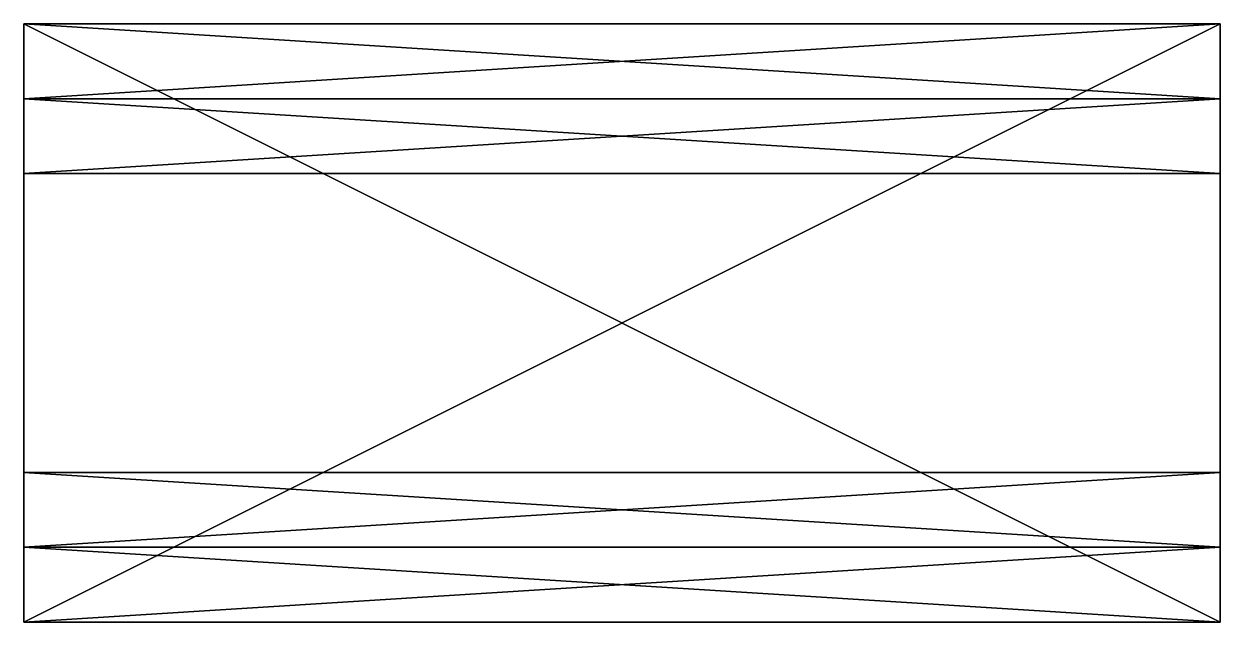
# Model space of a CAD drawing. Extents: x -192 to 64, y 448 to 576.
import ezdxf

# ---------------------------------------------------------------- set-up
doc = ezdxf.new("R2010")
doc.units = 0

msp = doc.modelspace()

# ---------------------------------------------------------------- meshes
at = {"layer": 'OBJECT000', "color": 50}
mesh = msp.add_polyface(dxfattribs=at)
corners = [(64, 480, -48), (-192, 480, -48), (-192, 464, -48), (64, 464, -48), (-192, 464, -32), (64, 464, -32)]
mesh.append_faces([[corners[k] for k in face] for face in [(1, 4, 2), (0, 3, 5)]])
mesh.append_faces([[corners[k] for k in face] for face in [(1, 3, 0), (2, 5, 3), (1, 5, 4)]], dxfattribs={"vtx0": -1})
mesh.append_faces([[corners[k] for k in face] for face in [(1, 2, 3), (2, 4, 5), (1, 0, 5)]], dxfattribs={"vtx2": -1})
at = {"layer": 'OBJECT001', "color": 50}
mesh = msp.add_polyface(dxfattribs=at)
corners = [(64, 544, 48), (-192, 544, 48), (-192, 560, 48), (64, 560, 48), (-192, 560, 32), (64, 560, 32)]
mesh.append_faces([[corners[k] for k in face] for face in [(4, 2, 1), (0, 3, 5)]])
mesh.append_faces([[corners[k] for k in face] for face in [(1, 3, 0), (5, 2, 4), (1, 5, 4)]], dxfattribs={"vtx0": -1})
mesh.append_faces([[corners[k] for k in face] for face in [(1, 2, 3), (5, 3, 2), (1, 0, 5)]], dxfattribs={"vtx2": -1})
at = {"layer": 'OBJECT002', "color": 50}
mesh = msp.add_polyface(dxfattribs=at)
corners = [(-192, 448, 64), (-192, 576, 64), (64, 576, 64), (64, 448, 64), (-192, 576, 48), (-192, 448, 48), (64, 448, 48), (64, 576, 48)]
mesh.append_faces([[corners[k] for k in face] for face in [(1, 3, 0), (1, 5, 4), (3, 7, 6), (2, 4, 7), (0, 6, 5), (5, 7, 4)]], dxfattribs={"vtx0": -1})
mesh.append_faces([[corners[k] for k in face] for face in [(1, 2, 3), (1, 0, 5), (3, 2, 7), (2, 1, 4), (0, 3, 6), (5, 6, 7)]], dxfattribs={"vtx2": -1})
at = {"layer": 'OBJECT003', "color": 50}
mesh = msp.add_polyface(dxfattribs=at)
corners = [(-192, 576, -64), (-192, 448, -64), (64, 448, -64), (64, 576, -64), (-192, 448, -48), (-192, 576, -48), (64, 576, -48), (64, 448, -48)]
mesh.append_faces([[corners[k] for k in face] for face in [(1, 3, 0), (1, 5, 4), (3, 7, 6), (0, 6, 5), (2, 4, 7), (5, 7, 4)]], dxfattribs={"vtx0": -1})
mesh.append_faces([[corners[k] for k in face] for face in [(1, 2, 3), (1, 0, 5), (3, 2, 7), (0, 3, 6), (2, 1, 4), (5, 6, 7)]], dxfattribs={"vtx2": -1})
at = {"layer": 'OBJECT004', "color": 50}
mesh = msp.add_polyface(dxfattribs=at)
corners = [(-192, 560, -48), (-192, 576, -48), (-192, 576, 48), (-192, 560, 48), (64, 576, 48), (64, 576, -48), (64, 560, -48), (64, 560, 48)]
mesh.append_faces([[corners[k] for k in face] for face in [(1, 3, 0), (5, 7, 4), (1, 4, 2), (2, 7, 3), (0, 5, 1), (6, 3, 7)]], dxfattribs={"vtx0": -1})
mesh.append_faces([[corners[k] for k in face] for face in [(1, 2, 3), (5, 6, 7), (1, 5, 4), (2, 4, 7), (0, 6, 5), (6, 0, 3)]], dxfattribs={"vtx2": -1})
at = {"layer": 'OBJECT005', "color": 50}
mesh = msp.add_polyface(dxfattribs=at)
corners = [(-192, 448, 48), (-192, 448, -48), (-192, 464, -48), (-192, 464, 48), (64, 464, -48), (64, 448, -48), (64, 448, 48), (64, 464, 48)]
mesh.append_faces([[corners[k] for k in face] for face in [(1, 3, 0), (5, 7, 4), (5, 0, 6), (3, 6, 0), (1, 4, 2), (2, 7, 3)]], dxfattribs={"vtx0": -1})
mesh.append_faces([[corners[k] for k in face] for face in [(1, 2, 3), (5, 6, 7), (5, 1, 0), (3, 7, 6), (1, 5, 4), (2, 4, 7)]], dxfattribs={"vtx2": -1})
at = {"layer": 'OBJECT006', "color": 50}
mesh = msp.add_polyface(dxfattribs=at)
corners = [(64, 560, -48), (-192, 560, -48), (-192, 544, -48), (64, 544, -48), (-192, 560, -32), (64, 560, -32)]
mesh.append_faces([[corners[k] for k in face] for face in [(4, 2, 1), (3, 5, 0)]])
mesh.append_faces([[corners[k] for k in face] for face in [(1, 3, 0), (0, 4, 1), (3, 4, 5)]], dxfattribs={"vtx0": -1})
mesh.append_faces([[corners[k] for k in face] for face in [(1, 2, 3), (0, 5, 4), (3, 2, 4)]], dxfattribs={"vtx2": -1})
at = {"layer": 'OBJECT007', "color": 50}
mesh = msp.add_polyface(dxfattribs=at)
corners = [(64, 464, 48), (-192, 464, 48), (-192, 480, 48), (64, 480, 48), (-192, 464, 32), (64, 464, 32)]
mesh.append_faces([[corners[k] for k in face] for face in [(4, 2, 1), (3, 5, 0)]])
mesh.append_faces([[corners[k] for k in face] for face in [(1, 3, 0), (0, 4, 1), (3, 4, 5)]], dxfattribs={"vtx0": -1})
mesh.append_faces([[corners[k] for k in face] for face in [(1, 2, 3), (0, 5, 4), (3, 2, 4)]], dxfattribs={"vtx2": -1})

doc.saveas('drawing.dxf')
